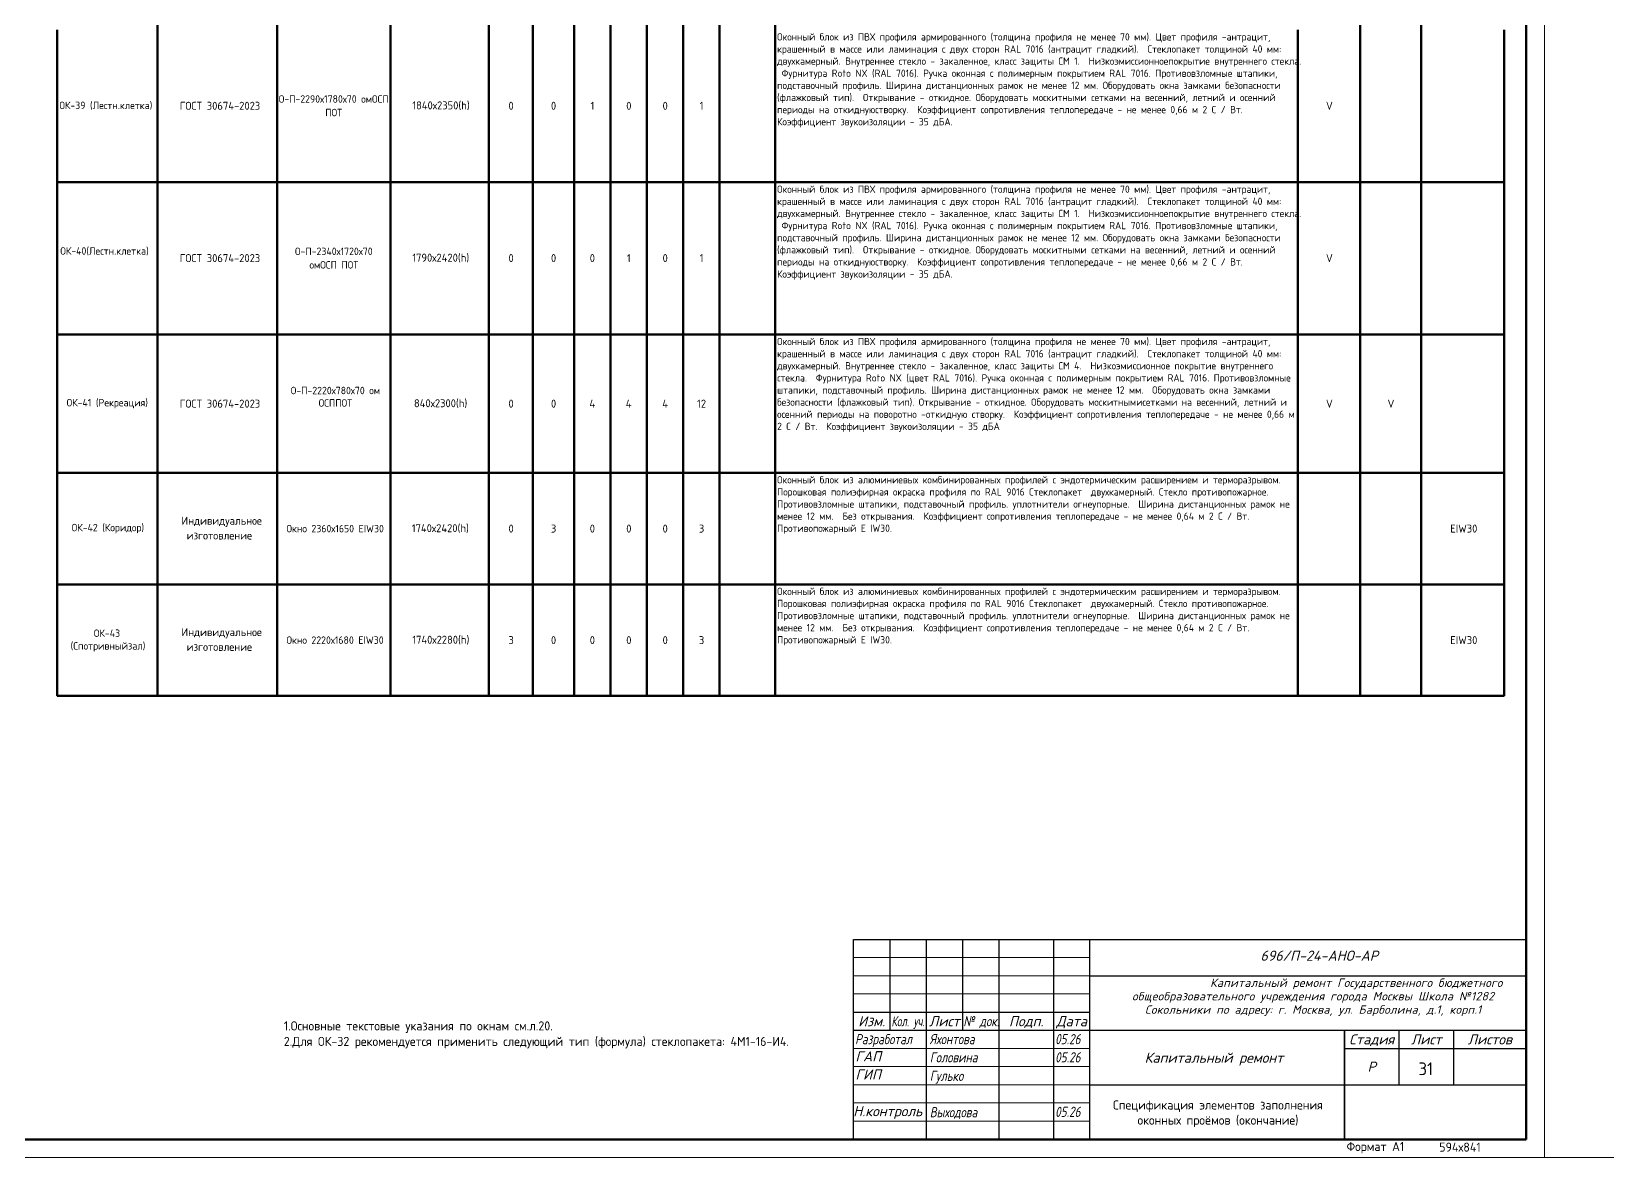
# Model space of a CAD drawing. Header units: millimetres. Extents: x -11345 to 411485, y -9810 to 73012.
# Drawn here: x -6938.7 to -6505.3, y 70053.3 to 70363.1 of the extents above; entities that cross this region are included whole.
import ezdxf
from ezdxf.enums import TextEntityAlignment as Align

# ---------------------------------------------------------------- set-up
doc = ezdxf.new("R2010")
doc.units = ezdxf.units.MM
for name, color, linetype, lineweight in [('+АР_Текст', 250, 'Continuous', 9), ('СПДС__АР_Рамка чертежа', 7, 'Continuous', 50), ('Стены штриховка', 7, 'Continuous', 9)]:
    doc.layers.add(name, color=color, linetype=linetype, lineweight=lineweight)
for name, color, linetype in [('PDF _Линии', 7, 'Continuous'), ('PDF _Основная надпись', 7, 'Continuous'), ('PDF _Текст', 7, 'Continuous')]:
    doc.layers.add(name, color=color, linetype=linetype)
doc.styles.add('MtXpl_GOST_Common', font='GOST_Common.ttf')
doc.styles.add('PDF GOST Common', font='GOST_Common.ttf')
doc.styles.add('Юля', font='isocpeui.ttf', dxfattribs={"height": 2.8})

msp = doc.modelspace()

# ---------------------------------------------------------------- hatches: boundary and pattern name
at = {"layer": 'PDF _Линии', "transparency": 33554559}
for points in [[(-6590.22282, 70321.64374), (-6590.26515, 70321.77073), (-6590.34982, 70321.8554), (-6590.51915, 70321.8554), (-6590.60381, 70321.77073), (-6590.64615, 70321.64374), (-6590.60381, 70321.51674), (-6590.51915, 70321.43207), (-6590.34982, 70321.43207), (-6590.26515, 70321.51674)], [(-6590.22282, 70279.73399), (-6590.26515, 70279.86099), (-6590.34982, 70279.94565), (-6590.51915, 70279.94565), (-6590.60381, 70279.86099), (-6590.64615, 70279.73399), (-6590.60381, 70279.60699), (-6590.51915, 70279.52232), (-6590.34982, 70279.52232), (-6590.26515, 70279.60699)], [(-6590.22282, 70241.59189), (-6590.26515, 70241.71889), (-6590.34982, 70241.80355), (-6590.51915, 70241.80355), (-6590.60381, 70241.71889), (-6590.64615, 70241.59189), (-6590.60381, 70241.46489), (-6590.51915, 70241.38022), (-6590.34982, 70241.38022), (-6590.26515, 70241.46489)], [(-6590.22282, 70210.94274), (-6590.26515, 70211.06974), (-6590.34982, 70211.1544), (-6590.51915, 70211.1544), (-6590.60381, 70211.06974), (-6590.64615, 70210.94274), (-6590.60381, 70210.81574), (-6590.51915, 70210.73107), (-6590.34982, 70210.73107), (-6590.26515, 70210.81574)], [(-6590.22282, 70180.29359), (-6590.26515, 70180.42059), (-6590.34982, 70180.50526), (-6590.51915, 70180.50526), (-6590.60381, 70180.42059), (-6590.64615, 70180.29359), (-6590.60381, 70180.16659), (-6590.51915, 70180.08192), (-6590.34982, 70180.08192), (-6590.26515, 70180.16659)]]:
    msp.add_hatch(color=256, dxfattribs=at).paths.add_polyline_path(points)

# ---------------------------------------------------------------- linework, layer by layer
at = {"layer": 'PDF _Линии', "lineweight": 50}
for points in [[(-6904.03792, 70634.48518), (-6904.03792, 70629.44754), (-6904.03792, 70619.45694), (-6904.03792, 70596.30074), (-6904.03792, 70565.60926), (-6904.03792, 70534.96011), (-6904.03792, 70496.81801), (-6904.03792, 70447.37298), (-6904.03792, 70405.46323), (-6904.03792, 70363.55348), (-6904.03792, 70321.64374), (-6904.03792, 70279.73399), (-6904.03792, 70241.59189), (-6904.03792, 70210.94274), (-6904.03792, 70180.29359)], [(-6871.14512, 70634.48518), (-6871.14512, 70629.44754), (-6871.14512, 70619.45694), (-6871.14512, 70596.30074), (-6871.14512, 70565.60926), (-6871.14512, 70534.96011), (-6871.14512, 70496.81801), (-6871.14512, 70447.37298), (-6871.14512, 70405.46323), (-6871.14512, 70363.55348), (-6871.14512, 70321.64374), (-6871.14512, 70279.73399), (-6871.14512, 70241.59189), (-6871.14512, 70210.94274), (-6871.14512, 70180.29359)], [(-6839.94564, 70634.48518), (-6839.94564, 70629.44754), (-6839.94564, 70619.45694), (-6839.94564, 70596.30074), (-6839.94564, 70565.60926), (-6839.94564, 70534.96011), (-6839.94564, 70496.81801), (-6839.94564, 70447.37298), (-6839.94564, 70405.46323), (-6839.94564, 70363.55348), (-6839.94564, 70321.64374), (-6839.94564, 70279.73399), (-6839.94564, 70241.59189), (-6839.94564, 70210.94274), (-6839.94564, 70180.29359)], [(-6812.8948, 70634.48518), (-6812.8948, 70629.44754), (-6812.8948, 70619.45694), (-6812.8948, 70596.30074), (-6812.8948, 70565.60926), (-6812.8948, 70534.96011), (-6812.8948, 70496.81801), (-6812.8948, 70447.37298), (-6812.8948, 70405.46323), (-6812.8948, 70363.55348), (-6812.8948, 70321.64374), (-6812.8948, 70279.73399), (-6812.8948, 70241.59189), (-6812.8948, 70210.94274), (-6812.8948, 70180.29359)], [(-6759.51279, 70634.48518), (-6759.51279, 70629.44754), (-6759.51279, 70619.45694), (-6759.51279, 70596.30074), (-6759.51279, 70565.60926), (-6759.51279, 70534.96011), (-6759.51279, 70496.81801), (-6759.51279, 70447.37298), (-6759.51279, 70405.46323), (-6759.51279, 70363.55348), (-6759.51279, 70321.64374), (-6759.51279, 70279.73399), (-6759.51279, 70241.59189), (-6759.51279, 70210.94274), (-6759.51279, 70180.29359)], [(-6749.47985, 70634.48518), (-6749.47985, 70629.44754), (-6749.47985, 70619.45694), (-6749.47985, 70596.30074), (-6749.47985, 70565.60926), (-6749.47985, 70534.96011), (-6749.47985, 70496.81801), (-6749.47985, 70447.37298), (-6749.47985, 70405.46323), (-6749.47985, 70363.55348), (-6749.47985, 70321.64374), (-6749.47985, 70279.73399), (-6749.47985, 70241.59189), (-6749.47985, 70210.94274), (-6749.47985, 70180.29359)], [(-6734.15528, 70634.48518), (-6734.15528, 70629.44754), (-6734.15528, 70619.45694), (-6734.15528, 70596.30074), (-6734.15528, 70565.60926), (-6734.15528, 70534.96011), (-6734.15528, 70496.81801), (-6734.15528, 70447.37298), (-6734.15528, 70405.46323), (-6734.15528, 70363.55348), (-6734.15528, 70321.64374), (-6734.15528, 70279.73399), (-6734.15528, 70241.59189), (-6734.15528, 70210.94274), (-6734.15528, 70180.29359)], [(-6573.33192, 70634.48518), (-6573.33192, 70629.44754), (-6573.33192, 70619.45694), (-6573.33192, 70596.30074), (-6573.33192, 70565.60926), (-6573.33192, 70534.96011), (-6573.33192, 70496.81801), (-6573.33192, 70447.37298), (-6573.33192, 70405.46323), (-6573.33192, 70363.55348), (-6573.33192, 70321.64374), (-6573.33192, 70279.73399), (-6573.33192, 70241.59189), (-6573.33192, 70210.94274), (-6573.33192, 70180.29359)], [(-6556.56802, 70634.48518), (-6556.56802, 70629.44754), (-6556.56802, 70619.45694), (-6556.56802, 70596.30074), (-6556.56802, 70565.60926), (-6556.56802, 70534.96011), (-6556.56802, 70496.81801), (-6556.56802, 70447.37298), (-6556.56802, 70405.46323), (-6556.56802, 70363.55348), (-6556.56802, 70321.64374), (-6556.56802, 70279.73399), (-6556.56802, 70241.59189), (-6556.56802, 70210.94274), (-6556.56802, 70180.29359)], [(-6800.87221, 70629.44754), (-6800.87221, 70619.45694), (-6800.87221, 70596.30074), (-6800.87221, 70565.60926), (-6800.87221, 70534.96011), (-6800.87221, 70496.81801), (-6800.87221, 70447.37298), (-6800.87221, 70405.46323), (-6800.87221, 70363.55348), (-6800.87221, 70321.64374), (-6800.87221, 70279.73399), (-6800.87221, 70241.59189), (-6800.87221, 70210.94274), (-6800.87221, 70180.29359)], [(-6789.48461, 70629.44754), (-6789.48461, 70619.45694), (-6789.48461, 70596.30074), (-6789.48461, 70565.60926), (-6789.48461, 70534.96011), (-6789.48461, 70496.81801), (-6789.48461, 70447.37298), (-6789.48461, 70405.46323), (-6789.48461, 70363.55348), (-6789.48461, 70321.64374), (-6789.48461, 70279.73399), (-6789.48461, 70241.59189), (-6789.48461, 70210.94274), (-6789.48461, 70180.29359)], [(-6779.49401, 70629.44754), (-6779.49401, 70619.45694), (-6779.49401, 70596.30074), (-6779.49401, 70565.60926), (-6779.49401, 70534.96011), (-6779.49401, 70496.81801), (-6779.49401, 70447.37298), (-6779.49401, 70405.46323), (-6779.49401, 70363.55348), (-6779.49401, 70321.64374), (-6779.49401, 70279.73399), (-6779.49401, 70241.59189), (-6779.49401, 70210.94274), (-6779.49401, 70180.29359)], [(-6769.5034, 70629.44754), (-6769.5034, 70619.45694), (-6769.5034, 70596.30074), (-6769.5034, 70565.60926), (-6769.5034, 70534.96011), (-6769.5034, 70496.81801), (-6769.5034, 70447.37298), (-6769.5034, 70405.46323), (-6769.5034, 70363.55348), (-6769.5034, 70321.64374), (-6769.5034, 70279.73399), (-6769.5034, 70241.59189), (-6769.5034, 70210.94274), (-6769.5034, 70180.29359)], [(-6533.75049, 70363.55348), (-6533.75049, 70321.64374), (-6533.75049, 70279.73399), (-6533.75049, 70241.59189), (-6533.75049, 70210.94274), (-6533.75049, 70180.29359), (-6556.56802, 70180.29359), (-6573.33192, 70180.29359), (-6590.43448, 70180.29359), (-6734.15528, 70180.29359), (-6749.47985, 70180.29359), (-6759.51279, 70180.29359), (-6769.5034, 70180.29359), (-6779.49401, 70180.29359), (-6789.48461, 70180.29359), (-6800.87221, 70180.29359), (-6812.8948, 70180.29359), (-6839.94564, 70180.29359), (-6871.14512, 70180.29359), (-6904.03792, 70180.29359), (-6931.59675, 70180.29359), (-6931.59675, 70210.94274), (-6931.59675, 70241.59189), (-6931.59675, 70279.73399), (-6931.59675, 70321.64374), (-6931.59675, 70363.55348)], [(-6590.43448, 70363.55348), (-6590.43448, 70321.64374), (-6590.43448, 70279.73399), (-6590.43448, 70241.59189), (-6590.43448, 70210.94274), (-6590.43448, 70180.29359), (-6590.43448, 70210.94274), (-6590.43448, 70241.59189), (-6590.43448, 70279.73399), (-6590.43448, 70321.64374), (-6590.43448, 70363.55348)], [(-6533.75049, 70321.64374), (-6556.56802, 70321.64374), (-6573.33192, 70321.64374), (-6590.43448, 70321.64374), (-6734.15528, 70321.64374), (-6749.47985, 70321.64374), (-6759.51279, 70321.64374), (-6769.5034, 70321.64374), (-6779.49401, 70321.64374), (-6789.48461, 70321.64374), (-6800.87221, 70321.64374), (-6812.8948, 70321.64374), (-6839.94564, 70321.64374), (-6871.14512, 70321.64374), (-6904.03792, 70321.64374), (-6931.59675, 70321.64374)], [(-6533.75049, 70279.73399), (-6556.56802, 70279.73399), (-6573.33192, 70279.73399), (-6590.43448, 70279.73399), (-6734.15528, 70279.73399), (-6749.47985, 70279.73399), (-6759.51279, 70279.73399), (-6769.5034, 70279.73399), (-6779.49401, 70279.73399), (-6789.48461, 70279.73399), (-6800.87221, 70279.73399), (-6812.8948, 70279.73399), (-6839.94564, 70279.73399), (-6871.14512, 70279.73399), (-6904.03792, 70279.73399), (-6931.59675, 70279.73399)], [(-6533.75049, 70241.59189), (-6556.56802, 70241.59189), (-6573.33192, 70241.59189), (-6590.43448, 70241.59189), (-6734.15528, 70241.59189), (-6749.47985, 70241.59189), (-6759.51279, 70241.59189), (-6769.5034, 70241.59189), (-6779.49401, 70241.59189), (-6789.48461, 70241.59189), (-6800.87221, 70241.59189), (-6812.8948, 70241.59189), (-6839.94564, 70241.59189), (-6871.14512, 70241.59189), (-6904.03792, 70241.59189), (-6931.59675, 70241.59189)], [(-6533.75049, 70210.94274), (-6556.56802, 70210.94274), (-6573.33192, 70210.94274), (-6590.43448, 70210.94274), (-6734.15528, 70210.94274), (-6749.47985, 70210.94274), (-6759.51279, 70210.94274), (-6769.5034, 70210.94274), (-6779.49401, 70210.94274), (-6789.48461, 70210.94274), (-6800.87221, 70210.94274), (-6812.8948, 70210.94274), (-6839.94564, 70210.94274), (-6871.14512, 70210.94274), (-6904.03792, 70210.94274), (-6931.59675, 70210.94274)]]:
    msp.add_lwpolyline(points, dxfattribs=at)
at = {"layer": 'PDF _Основная надпись', "lineweight": 20}
msp.add_lwpolyline([(-7363.60581, 70053.25202), (-6522.65922, 70053.25202), (-6522.65922, 70647.1851), (-7363.60581, 70647.1851)], close=True, dxfattribs=at)
at = {"layer": 'PDF _Основная надпись', "lineweight": 50}
msp.add_lwpolyline([(-6527.65453, 70058.24733), (-6527.65453, 70642.1898), (-7343.62459, 70642.1898), (-7343.62459, 70058.24733)], close=True, dxfattribs=at)
at = {"layer": 'СПДС__АР_Рамка чертежа', "linetype": 'Continuous', "lineweight": 25, "transparency": 33554687}
for p, q in [((-6712.65922, 70058.25202), (-6712.65922, 70113.25202)), ((-6712.65922, 70113.25202), (-6527.65922, 70113.25202)), ((-6702.65922, 70113.25202), (-6702.65922, 70088.25202)), ((-6692.65922, 70113.25202), (-6692.65922, 70058.25202)), ((-6682.65922, 70113.25202), (-6682.65922, 70088.25202)), ((-6672.65922, 70113.25202), (-6672.65922, 70058.25202)), ((-6657.65922, 70113.25202), (-6657.65922, 70058.25202)), ((-6647.65922, 70058.25202), (-6647.65922, 70113.25202)), ((-6647.65922, 70103.25202), (-6527.65922, 70103.25202)), ((-6712.65922, 70093.25202), (-6647.65922, 70093.25202)), ((-6712.65922, 70088.25202), (-6527.65922, 70088.25202)), ((-6577.65922, 70058.25202), (-6577.65922, 70088.25202)), ((-6577.65922, 70088.25202), (-6577.65922, 70058.25202)), ((-6562.65922, 70088.25202), (-6562.65922, 70073.25202)), ((-6547.65922, 70088.25202), (-6547.65922, 70073.25202)), ((-6577.65922, 70083.25202), (-6527.65922, 70083.25202)), ((-6647.65922, 70073.25202), (-6527.65922, 70073.25202))]:
    msp.add_line(p, q, dxfattribs=at)
at = {"layer": 'СПДС__АР_Рамка чертежа', "linetype": 'Continuous', "lineweight": 25, "ltscale": 100, "transparency": 33554687}
for p, q in [((-6527.65922, 70058.25202), (-6527.65922, 70113.25202)), ((-6712.65922, 70058.25202), (-6527.65922, 70058.25202))]:
    msp.add_line(p, q, dxfattribs=at)
at = {"layer": 'СПДС__АР_Рамка чертежа', "linetype": 'Continuous', "lineweight": 5, "transparency": 33554687}
for p, q in [((-6712.65922, 70108.25202), (-6647.65922, 70108.25202)), ((-6712.65922, 70103.25202), (-6647.65922, 70103.25202)), ((-6712.65922, 70098.25202), (-6647.65922, 70098.25202)), ((-6712.65922, 70083.25202), (-6647.65922, 70083.25202)), ((-6712.65922, 70078.25202), (-6647.65922, 70078.25202)), ((-6712.65922, 70073.25202), (-6647.65922, 70073.25202)), ((-6712.65922, 70068.25202), (-6647.65922, 70068.25202)), ((-6712.65922, 70063.25202), (-6647.65922, 70063.25202))]:
    msp.add_line(p, q, dxfattribs=at)
at = {"layer": 'Стены штриховка', "color": 1}
msp.add_line((-8597.61235, 70053.25202), (10799.93893, 70053.25202), dxfattribs=at)

# ---------------------------------------------------------------- texts
at = {"layer": '+АР_Текст', "color": 18, "linetype": 'Continuous', "ltscale": 100, "true_color": 0x000000, "transparency": 33554687, "insert": (-6640.13761, 70102.50592), "char_height": 2.8, "width": 107.7887718, "attachment_point": 1, "line_spacing_factor": 0.95, "style": 'Юля'}
msp.add_mtext('\\pxqc;{\\T1.05;      \\H0.83333x;        Капитальный ремонт Государственного бюджетного общеобразовательного учреждения города Москвы Школа №1282 Сокольники по адресу: г. Москва, ул. Барболина, д.1, корп.1}', dxfattribs=at)
at = {"layer": 'PDF _Текст'}
for s, insert, char_height, width, attachment_point, style in [('Оконный блок из ПВХ профиля армированного (толщина профиля не менее 70 мм). Цвет профиля -антрацит, крашенный в массе или ламинация с двух сторон RAL 7016 (антрацит гладкий).  Стеклопакет толщиной 40 мм: двухкамерный. Внутреннее стекло - закаленное, класс защиты СМ 1.  Низкоэмиссионноепокрытие внутреннего стекла.  Фурнитура Roto NX (RAL 7016). Ручка оконная с полимерным покрытием RAL 7016. Противовзломные штапики, подставочный профиль. Ширина дистанционных рамок не менее 12 мм. Оборудовать окна замками безопасности (флажковый тип).  Открывание - откидное. Оборудовать москитными сетками на весенний, летний и осенний периоды на откиднуюстворку.  Коэффициент сопротивления теплопередаче - не менее 0,66 м 2 С / Вт.  Коэффициент звукоизоляции - 35 дБА.', (-6733.66399, 70362.58779), 2, 144.1200455, 1, 'MtXpl_GOST_Common'), ('Оконный блок из ПВХ профиля армированного (толщина профиля не менее 70 мм). Цвет профиля -антрацит, крашенный в массе или ламинация с двух сторон RAL 7016 (антрацит гладкий).  Стеклопакет толщиной 40 мм: двухкамерный. Внутреннее стекло - закаленное, класс защиты СМ 1.  Низкоэмиссионноепокрытие внутреннего стекла.  Фурнитура Roto NX (RAL 7016). Ручка оконная с полимерным покрытием RAL 7016. Противовзломные штапики, подставочный профиль. Ширина дистанционных рамок не менее 12 мм. Оборудовать окна замками безопасности (флажковый тип).  Открывание - откидное. Оборудовать москитными сетками на весенний, летний и осенний периоды на откиднуюстворку.  Коэффициент сопротивления теплопередаче - не менее 0,66 м 2 С / Вт.  Коэффициент звукоизоляции - 35 дБА.', (-6733.66399, 70320.67633), 2, 144.1200455, 1, 'MtXpl_GOST_Common'), ('\\pxqc;О-П-2340х1720х70 ', (-6870.82876, 70302.58474), 2.05, 30.5373098, 4, 'PDF GOST Common'), ('\\pxqc;омОСП ПОТ', (-6871.14512, 70298.85929), 2.05, 31.199478, 4, 'PDF GOST Common'), ('Оконный блок из ПВХ профиля армированного (толщина профиля не менее 70 мм). Цвет профиля -антрацит, крашенный в массе или ламинация с двух сторон RAL 7016 (антрацит гладкий).  Стеклопакет толщиной 40 мм: двухкамерный. Внутреннее стекло - закаленное, класс защиты СМ 4.  Низкоэмиссионное покрытие внутреннего стекла.  Фурнитура Roto NX (цвет RAL 7016). Ручка оконная с полимерным покрытием RAL 7016. Противовзломные штапики, подставочный профиль. Ширина дистанционных рамок не менее 12 мм.  Оборудовать окна замками безопасности (флажковый тип). Открывание - откидное. Оборудовать москитнымисетками на весенний, летний и осенний периоды на поворотно -откидную створку.  Коэффициент сопротивления теплопередаче - не менее 0,66 м 2 С / Вт.  Коэффициент звукоизоляции - 35 дБА', (-6733.66399, 70278.76486), 2, 144.1200455, 1, 'MtXpl_GOST_Common'), ('\\pxqc;О-П-2220х780х70 ом ОСППОТ', (-6870.5856, 70262.57835), 2.05, 30.9303534, 4, 'PDF GOST Common'), ('Оконный блок из алюминиевых комбинированных профилей с эндотермическим расширением и терморазрывом.  Порошковая полиэфирная окраска профиля по RAL 9016 Стеклопакет  двухкамерный. Стекло противопожарное.  Противовзломные штапики, подставочный профиль. уплотнители огнеупорные.  Ширина дистанционных рамок не менее 12 мм.  Без открывания.  Коэффициент сопротивления теплопередаче - не менее 0,64 м 2 С / Вт.  Противопожарный Е IW30.', (-6733.66399, 70240.72121), 2, 141.9242727, 1, 'MtXpl_GOST_Common'), ('Оконный блок из алюминиевых комбинированных профилей с эндотермическим расширением и терморазрывом.  Порошковая полиэфирная окраска профиля по RAL 9016 Стеклопакет  двухкамерный. Стекло противопожарное.  Противовзломные штапики, подставочный профиль. уплотнители огнеупорные.  Ширина дистанционных рамок не менее 12 мм.  Без открывания.  Коэффициент сопротивления теплопередаче - не менее 0,64 м 2 С / Вт.  Противопожарный Е IW30.', (-6733.66399, 70210.0285), 2, 141.9242727, 1, 'MtXpl_GOST_Common'), ('\\pxqc;Спецификация элементов заполнения оконных проёмов (окончание)', (-6647.22498, 70068.95072), 2.4999974, 69.5750916, 1, 'MtXpl_GOST_Common')]:
    msp.add_mtext(s, dxfattribs=dict(at, insert=insert, char_height=char_height, width=width, attachment_point=attachment_point, style=style))
at = {"layer": 'PDF _Текст', "attachment_point": 4, "style": 'PDF GOST Common'}
for s, insert, char_height in [('ОК-39 (Лестн.клетка)', (-6931.02885, 70342.63346), 2.05), ('ГОСТ 30674-2023', (-6897.92301, 70342.63346), 2.199992), ('О-П-2290х1780х70 омОСП', (-6870.70176, 70344.4962), 2.05), ('1840х2350(h)', (-6833.99748, 70342.63346), 2.199992), ('0', (-6807.53823, 70342.63346), 2.19999), ('0', (-6795.85382, 70342.63346), 2.19999), ('1', (-6784.97379, 70342.63346), 2.19999), ('0', (-6775.15209, 70342.63346), 2.19999), ('0', (-6765.16109, 70342.63346), 2.19999), ('1', (-6754.95839, 70342.63346), 2.19999), ('V', (-6582.74046, 70342.63346), 2.19999), ('ПОТ', (-6857.91661, 70340.77073), 2.05), ('ОК-40(Лестн.клетка)', (-6930.77481, 70302.58474), 2.05), ('ГОСТ 30674-2023', (-6897.92301, 70300.722), 2.199992), ('1790х2420(h)', (-6833.99748, 70300.722), 2.199992), ('0', (-6807.53823, 70300.722), 2.19999), ('0', (-6795.85382, 70300.722), 2.19999), ('0', (-6785.18546, 70300.722), 2.19999), ('1', (-6774.98275, 70300.722), 2.19999), ('0', (-6765.16109, 70300.722), 2.19999), ('1', (-6754.95839, 70300.722), 2.19999), ('V', (-6582.74046, 70300.722), 2.19999), ('ОК-41 (Рекреация)', (-6929.03911, 70260.67327), 2.05), ('ГОСТ 30674-2023', (-6897.92301, 70260.67327), 2.199992), ('840х2300(h)', (-6833.53177, 70260.67327), 2.199992), ('0', (-6807.53823, 70260.67327), 2.19999), ('0', (-6795.85382, 70260.67327), 2.19999), ('4', (-6785.27012, 70260.67327), 2.19999), ('4', (-6775.27909, 70260.67327), 2.19999), ('4', (-6765.24576, 70260.67327), 2.19999), ('12', (-6755.6781, 70260.67327), 2.199992), ('V', (-6582.74046, 70260.67327), 2.19999), ('V', (-6565.80654, 70260.67327), 2.19999), ('ОК-42 (Коридор)', (-6927.64203, 70226.29744), 2.05), ('Индивидуальное', (-6897.45734, 70228.16016), 2.199992), ('Окно 2360х1650 ЕIW30', (-6868.58502, 70226.29744), 2.05), ('1740х2420(h)', (-6834.12448, 70226.29744), 2.199992), ('0', (-6807.53823, 70226.29744), 2.19999), ('3', (-6795.85382, 70226.29744), 2.19999), ('0', (-6785.18546, 70226.29744), 2.19999), ('0', (-6775.15209, 70226.29744), 2.19999), ('0', (-6765.16109, 70226.29744), 2.19999), ('3', (-6755.17006, 70226.29744), 2.19999), ('ЕIW30', (-6548.57624, 70226.29744), 2.199992), ('изготовление', (-6896.01793, 70224.39237), 2.199992), ('ОК-43', (-6921.54585, 70197.50976), 2.05), ('Индивидуальное', (-6897.45734, 70197.50976), 2.199992), ('Окно 2220х1680 ЕIW30', (-6868.58502, 70195.60471), 2.05), ('1740х2280(h)', (-6833.99748, 70195.60471), 2.199992), ('3', (-6807.53823, 70195.60471), 2.19999), ('0', (-6795.85382, 70195.60471), 2.19999), ('0', (-6785.18546, 70195.60471), 2.19999), ('0', (-6775.15209, 70195.60471), 2.19999), ('0', (-6765.16109, 70195.60471), 2.19999), ('3', (-6755.17006, 70195.60471), 2.19999), ('ЕIW30', (-6548.57624, 70195.60471), 2.199992), ('(Спотривныйзал)', (-6927.93841, 70193.74197), 2.05), ('изготовление', (-6896.01793, 70193.74197), 2.199992), ('1.Основные текстовые указания по окнам см.л.20.', (-6869.30468, 70089.12814), 2.4999974), ('2.Для ОК-32 рекомендуется применить следующий тип (формула) стеклопакета: 4М1-16-И4.', (-6869.30468, 70084.85233), 2.4999974), ('31', (-6557.2972, 70077.65436), 3.499995), ('Формат А1', (-6577.06756, 70055.93766), 2.499997), ('594х841', (-6551.58202, 70056.107), 2.499997)]:
    msp.add_mtext(s, dxfattribs=dict(at, insert=insert, char_height=char_height))
at = {"layer": 'СПДС__АР_Рамка чертежа', "linetype": 'Continuous', "lineweight": 5, "transparency": 33554687, "style": 'Юля'}
for s, p in [('Изм.', (-6707.65922, 70090.75202)), ('Лист', (-6687.65922, 70090.75202)), ('Подп.', (-6665.15922, 70090.75202)), ('Дата', (-6652.65922, 70090.75202)), ('Стадия', (-6570.15922, 70085.75202)), ('Лист', (-6555.15922, 70085.75202)), ('Листов', (-6537.65922, 70085.75202)), ('Р', (-6570.15922, 70078.25202))]:
    msp.add_text(s, height=2.8, dxfattribs=at).set_placement(p, align=Align.MIDDLE_CENTER)
for s, width, p in [('Кол. уч.', 0.7, (-6697.65922, 70090.75202)), ('№ док.', 0.8, (-6677.51304, 70090.75202))]:
    msp.add_text(s, height=2.8, dxfattribs=dict(at, width=width)).set_placement(p, align=Align.MIDDLE_CENTER)
at = {"layer": 'СПДС__АР_Рамка чертежа', "linetype": 'Continuous', "lineweight": 5, "transparency": 33554687, "style": 'Юля', "width": 0.8}
for s, p in [('Разработал', (-6712.20859, 70084.41914)), ('Яхонтова', (-6691.67746, 70084.41914)), ('05.26', (-6657.20859, 70084.41914)), ('Головина', (-6691.67746, 70079.41914)), ('05.26', (-6657.20859, 70079.41914)), ('Гулько', (-6691.67746, 70074.31914)), ('Выходова', (-6691.67746, 70064.31914)), ('05.26', (-6657.20859, 70064.41914))]:
    msp.add_text(s, height=2.8, dxfattribs=at).set_placement(p)
at = {"layer": 'СПДС__АР_Рамка чертежа', "linetype": 'Continuous', "lineweight": 5, "transparency": 33554687, "style": 'Юля'}
for s, p in [('ГАП', (-6712.12702, 70079.69161)), ('ГИП', (-6712.12702, 70074.69161)), ('Н.контроль', (-6712.72914, 70064.60566))]:
    msp.add_text(s, height=2.8, dxfattribs=at).set_placement(p)
at = {"layer": 'СПДС__АР_Рамка чертежа', "linetype": 'Continuous', "lineweight": 25, "transparency": 33554687, "char_height": 2.8, "attachment_point": 1, "style": 'Юля'}
for s, insert, width in [('696/П-24-АНО-АР', (-6600.75889, 70110.17962), 51.2682614), ('\\pxqc;Капитальный ремонт', (-6648.48542, 70082.09989), 69.8751407)]:
    msp.add_mtext(s, dxfattribs=dict(at, insert=insert, width=width))

doc.saveas('drawing.dxf')
